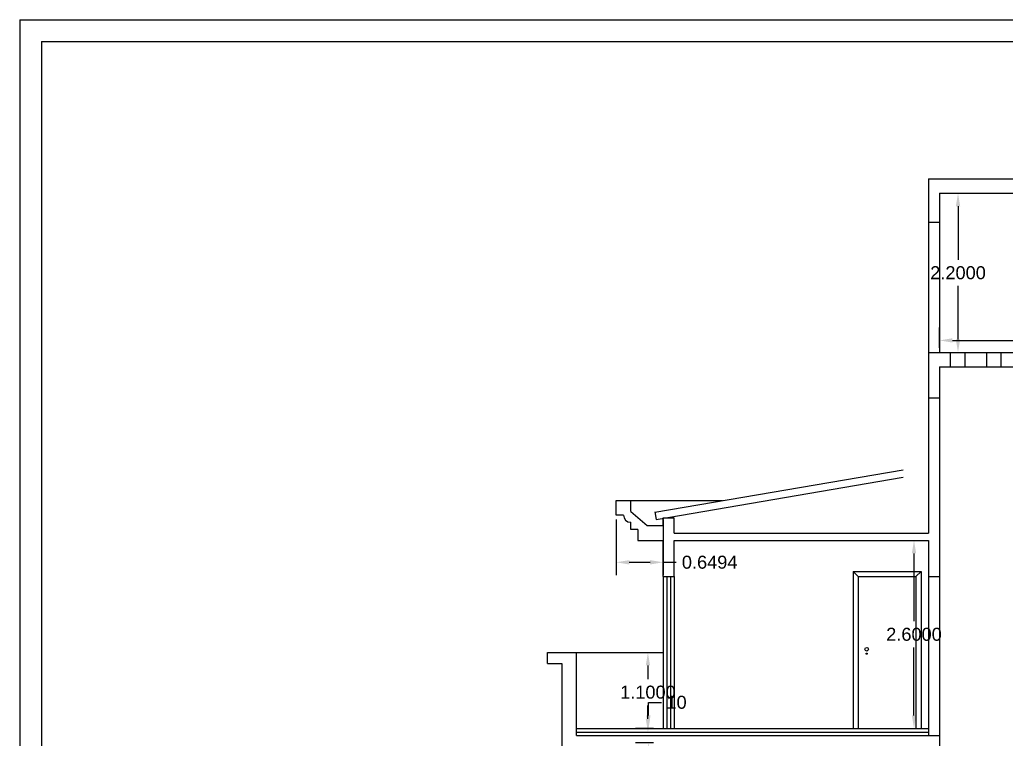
# Model space of a CAD drawing. Header units: millimetres. Extents: x 2200 to 2403, y 2380 to 2511.
# Drawn here: x 2285.21 to 2298.86, y 2501.12 to 2511.07 of the extents above; entities that cross this region are included whole.
import ezdxf

# ---------------------------------------------------------------- set-up
doc = ezdxf.new("R2010")
doc.units = ezdxf.units.MM
doc.styles.get("Standard").update_dxf_attribs({"font": 'arial.ttf'})
doc.dimstyles.get("Standard").update_dxf_attribs({"dimtxt": 0.18, "dimasz": 0.18, "dimexe": 0.18, "dimexo": 0.0625, "dimgap": 0.09, "dimtad": 0, "dimtih": 1, "dimtoh": 1, "dimdec": 4, "dimzin": 0, "dimdsep": 46, "dimtxsty": 'Standard', "dimcen": 0.09, "dimadec": 0, "dimazin": 0, "dimtfac": 1, "dimtdec": 4, "dimtofl": 0, "dimtmove": 0, "dimatfit": 3, "dimfxl": 1, "dimtolj": 1, "dimtzin": 0, "dimarcsym": 0})

# ---------------------------------------------------------------- blocks, each defined once
blk = doc.blocks.new('*D794')
at = {"color": 0, "lineweight": -2, "transparency": 16777216}
for p, q in [((2297.933, 2506.53), (2297.933, 2506.813)), ((2301.333, 2506.53), (2301.333, 2506.813)), ((2298.113, 2506.633), (2299.17, 2506.633)), ((2301.153, 2506.633), (2300.097, 2506.633))]:
    blk.add_line(p, q, dxfattribs=at)
at = {"color": 0, "transparency": 16777216}
for points in [[(2298.113, 2506.663), (2298.113, 2506.603), (2297.933, 2506.633)], [(2301.153, 2506.663), (2301.153, 2506.603), (2301.333, 2506.633)]]:
    blk.add_solid(points, dxfattribs=at)
at = {"layer": 'DEFPOINTS', "color": 0, "transparency": 16777216}
for p in [(2301.333, 2506.633), (2297.933, 2506.468), (2301.333, 2506.468)]:
    blk.add_point(p, dxfattribs=at)
at = {"color": 0, "transparency": 16777216, "insert": (2299.633, 2506.633), "char_height": 0.18, "attachment_point": 5}
blk.add_mtext('\\A1;3.4000', dxfattribs=at)
blk = doc.blocks.new('*D795')
at = {"color": 0, "lineweight": -2, "transparency": 16777216}
for p, q in [((2297.996, 2508.668), (2298.371, 2508.668)), ((2298.191, 2508.488), (2298.191, 2507.749)), ((2298.191, 2506.648), (2298.191, 2507.386)), ((2297.996, 2506.468), (2298.371, 2506.468))]:
    blk.add_line(p, q, dxfattribs=at)
at = {"color": 0, "transparency": 16777216}
for points in [[(2298.161, 2508.488), (2298.221, 2508.488), (2298.191, 2508.668)], [(2298.161, 2506.648), (2298.221, 2506.648), (2298.191, 2506.468)]]:
    blk.add_solid(points, dxfattribs=at)
at = {"layer": 'DEFPOINTS', "color": 0, "transparency": 16777216}
for p in [(2297.933, 2508.668), (2298.191, 2508.668), (2297.933, 2506.468)]:
    blk.add_point(p, dxfattribs=at)
at = {"color": 0, "transparency": 16777216, "insert": (2298.191, 2507.568), "char_height": 0.18, "attachment_point": 5}
blk.add_mtext('\\A1;2.2000', dxfattribs=at)
blk = doc.blocks.new('*D810')
at = {"color": 0, "lineweight": -2, "transparency": 16777216}
for p, q in [((2293.908, 2501.448), (2293.908, 2501.628)), ((2293.908, 2501.628), (2294.088, 2501.628)), ((2293.978, 2501.268), (2293.728, 2501.268)), ((2293.978, 2501.068), (2293.728, 2501.068)), ((2293.908, 2500.888), (2293.908, 2500.708))]:
    blk.add_line(p, q, dxfattribs=at)
at = {"color": 0, "transparency": 16777216}
for points in [[(2293.878, 2501.448), (2293.938, 2501.448), (2293.908, 2501.268)], [(2293.878, 2500.888), (2293.938, 2500.888), (2293.908, 2501.068)]]:
    blk.add_solid(points, dxfattribs=at)
at = {"layer": 'DEFPOINTS', "color": 0, "transparency": 16777216}
for p in [(2293.908, 2501.268), (2294.041, 2501.268), (2294.041, 2501.068)]:
    blk.add_point(p, dxfattribs=at)
at = {"color": 0, "transparency": 16777216, "insert": (2294.298, 2501.628), "char_height": 0.18, "attachment_point": 5}
blk.add_mtext('\\A1;10', dxfattribs=at)
blk = doc.blocks.new('*D811')
at = {"color": 0, "lineweight": -2, "transparency": 16777216}
for p, q in [((2293.707, 2502.318), (2294.082, 2502.318)), ((2293.902, 2502.138), (2293.902, 2501.949)), ((2293.902, 2501.398), (2293.902, 2501.586)), ((2293.707, 2501.218), (2294.082, 2501.218))]:
    blk.add_line(p, q, dxfattribs=at)
at = {"color": 0, "transparency": 16777216}
for points in [[(2293.872, 2502.138), (2293.932, 2502.138), (2293.902, 2502.318)], [(2293.872, 2501.398), (2293.932, 2501.398), (2293.902, 2501.218)]]:
    blk.add_solid(points, dxfattribs=at)
at = {"layer": 'DEFPOINTS', "color": 0, "transparency": 16777216}
for p in [(2293.645, 2502.318), (2293.902, 2502.318), (2293.645, 2501.218)]:
    blk.add_point(p, dxfattribs=at)
at = {"color": 0, "transparency": 16777216, "insert": (2293.902, 2501.768), "char_height": 0.18, "attachment_point": 5}
blk.add_mtext('\\A1;1.1000', dxfattribs=at)
blk = doc.blocks.new('*D812')
at = {"color": 0, "lineweight": -2, "transparency": 16777216}
for p, q in [((2297.56, 2503.868), (2297.762, 2503.868)), ((2297.582, 2503.688), (2297.582, 2502.749)), ((2297.582, 2501.448), (2297.582, 2502.386)), ((2297.56, 2501.268), (2297.762, 2501.268))]:
    blk.add_line(p, q, dxfattribs=at)
at = {"color": 0, "transparency": 16777216}
for points in [[(2297.552, 2503.688), (2297.612, 2503.688), (2297.582, 2503.868)], [(2297.552, 2501.448), (2297.612, 2501.448), (2297.582, 2501.268)]]:
    blk.add_solid(points, dxfattribs=at)
at = {"layer": 'DEFPOINTS', "color": 0, "transparency": 16777216}
for p in [(2297.498, 2503.868), (2297.582, 2503.868), (2297.498, 2501.268)]:
    blk.add_point(p, dxfattribs=at)
at = {"color": 0, "transparency": 16777216, "insert": (2297.582, 2502.568), "char_height": 0.18, "attachment_point": 5}
blk.add_mtext('\\A1;2.6000', dxfattribs=at)
blk = doc.blocks.new('P8')
at = {"color": 4}
for p, q in [((-0.87, 2.17), (-0.8, 2.1)), ((-0.87, 2.17), (0.07, 2.17)), ((-0.87, 2.17), (-0.87, 0)), ((-0.8, 2.1), (0, 2.1)), ((-0.8, 2.1), (-0.8, 0)), ((0.07, 2.17), (0, 2.1)), ((0, 2.1), (0, 0)), ((0.07, 2.17), (0.07, 0))]:
    blk.add_line(p, q, dxfattribs=at)
for centre, radius in [((-0.682, 1.095), 0.025), ((-0.682, 1.034), 0.00793)]:
    blk.add_circle(centre, radius, dxfattribs=at)
blk = doc.blocks.new('*D863')
at = {"color": 0, "lineweight": -2, "transparency": 16777216}
for p, q in [((2293.463, 2504.155), (2293.463, 2503.385)), ((2294.113, 2504.155), (2294.113, 2503.385)), ((2293.643, 2503.565), (2293.933, 2503.565)), ((2294.113, 2503.565), (2294.293, 2503.565))]:
    blk.add_line(p, q, dxfattribs=at)
at = {"color": 0, "transparency": 16777216}
for points in [[(2293.643, 2503.595), (2293.643, 2503.535), (2293.463, 2503.565)], [(2293.933, 2503.595), (2293.933, 2503.535), (2294.113, 2503.565)]]:
    blk.add_solid(points, dxfattribs=at)
at = {"layer": 'DEFPOINTS', "color": 0, "transparency": 16777216}
for p in [(2293.463, 2504.218), (2294.113, 2504.218), (2294.113, 2503.565)]:
    blk.add_point(p, dxfattribs=at)
at = {"color": 0, "transparency": 16777216, "insert": (2294.756, 2503.565), "char_height": 0.18, "attachment_point": 5}
blk.add_mtext('\\A1;0.6494', dxfattribs=at)

msp = doc.modelspace()

# ---------------------------------------------------------------- linework, layer by layer
at = {"color": 1}
for p, q in [((2285.2134, 2511.06758), (2285.2134, 2459.71758)), ((2285.2134, 2511.06758), (2324.36744, 2511.06758)), ((2298.0834, 2506.46758), (2298.2834, 2506.46758)), ((2298.5834, 2506.46758), (2298.7834, 2506.46758)), ((2298.0834, 2506.26758), (2298.2834, 2506.26758)), ((2298.5834, 2506.26758), (2298.7834, 2506.26758)), ((2293.99796, 2504.25702), (2297.4334, 2504.84547)), ((2294.01485, 2504.15846), (2297.4334, 2504.74402)), ((2293.99736, 2504.26051), (2294.01485, 2504.15846)), ((2294.1634, 2503.36758), (2294.1634, 2501.26758)), ((2294.2134, 2503.36758), (2294.2134, 2501.26758))]:
    msp.add_line(p, q, dxfattribs=at)
for p, q in [((2285.5134, 2510.76758), (2285.5134, 2460.31758)), ((2285.5134, 2510.76758), (2324.06744, 2510.76758)), ((2297.7834, 2508.86758), (2301.5532, 2508.86758)), ((2297.7834, 2508.86758), (2297.7834, 2503.96758)), ((2297.9334, 2508.66758), (2301.6334, 2508.66758)), ((2297.9334, 2508.66758), (2297.9334, 2506.46758)), ((2297.7834, 2508.26758), (2297.9334, 2508.26758)), ((2297.7834, 2506.46758), (2298.0834, 2506.46758)), ((2298.0834, 2506.46758), (2298.0834, 2506.26758)), ((2298.2834, 2506.46758), (2298.5834, 2506.46758)), ((2298.2834, 2506.46758), (2298.2834, 2506.26758)), ((2298.5834, 2506.46758), (2298.5834, 2506.26758)), ((2298.7834, 2506.46758), (2299.1834, 2506.46758)), ((2298.7834, 2506.46758), (2298.7834, 2506.26758)), ((2297.9334, 2506.26758), (2297.9334, 2498.26758)), ((2297.9334, 2506.26758), (2298.0834, 2506.26758)), ((2298.2834, 2506.26758), (2298.5834, 2506.26758)), ((2298.7834, 2506.26758), (2299.1834, 2506.26758)), ((2297.7834, 2505.83758), (2297.9334, 2505.83758)), ((2293.4634, 2504.41758), (2293.6634, 2504.41758)), ((2293.4634, 2504.21758), (2293.4634, 2504.41758)), ((2293.6634, 2504.26758), (2293.6634, 2504.41758)), ((2293.6634, 2504.26758), (2293.89362, 2504.07523)), ((2293.5634, 2504.21758), (2293.4634, 2504.21758)), ((2294.11281, 2504.17883), (2294.26281, 2504.17883)), ((2294.11281, 2504.07523), (2294.11281, 2504.17883)), ((2294.26281, 2503.96758), (2294.26281, 2504.17883)), ((2293.6634, 2504.01758), (2293.6634, 2504.11758)), ((2293.7634, 2504.01758), (2293.6634, 2504.01758)), ((2293.7634, 2504.01758), (2293.7634, 2503.86758)), ((2293.89362, 2504.07523), (2294.11281, 2504.07523)), ((2293.7634, 2503.86758), (2294.1134, 2503.86758)), ((2294.1134, 2503.36758), (2294.1134, 2503.86758)), ((2294.26281, 2503.96758), (2297.7834, 2503.96758)), ((2294.2634, 2503.86758), (2297.7834, 2503.86758)), ((2294.2634, 2503.36758), (2294.2634, 2503.86758)), ((2297.7834, 2503.86758), (2297.7834, 2501.16758)), ((2297.7834, 2503.36758), (2297.9334, 2503.36758)), ((2292.5134, 2502.16758), (2292.5134, 2502.31758)), ((2292.5134, 2502.31758), (2292.9134, 2502.31758)), ((2292.9134, 2501.16758), (2292.9134, 2502.31758)), ((2292.5134, 2502.16758), (2292.7134, 2502.16758)), ((2292.7134, 2502.16758), (2292.7134, 2500.81758)), ((2292.9134, 2501.16758), (2297.7834, 2501.16758)), ((2297.7834, 2501.16758), (2297.9334, 2501.16758))]:
    msp.add_line(p, q)
at = {"color": 4}
for p, q in [((2293.6634, 2504.41758), (2294.93529, 2504.41758)), ((2294.1134, 2503.36758), (2294.1134, 2501.26758)), ((2294.2634, 2503.36758), (2294.2634, 2501.26758)), ((2292.9134, 2502.31758), (2294.1134, 2502.31758)), ((2292.9134, 2501.26758), (2297.7834, 2501.26758)), ((2292.9134, 2501.21758), (2297.7834, 2501.21758))]:
    msp.add_line(p, q, dxfattribs=at)
at = {"color": 7}
msp.add_line((2294.1134, 2503.36758), (2294.2634, 2503.36758), dxfattribs=at)
msp.add_arc((2293.6634, 2504.21758), 0.1, 180, 270)

# ---------------------------------------------------------------- block references
msp.add_blockref('P8', (2297.60956, 2501.26758))

# ---------------------------------------------------------------- dimensions: what is measured, and where the dimension line sits
at = {"color": 1}
for p1, p2, distance, picture, middle in [((2297.9334, 2506.46758), (2297.9334, 2508.66758), -0.25716, '*D795', (2298.19056, 2507.56758)), ((2297.9334, 2506.46758), (2301.3334, 2506.46758), 0.1656, '*D794', (2299.6334, 2506.63318)), ((2293.64457, 2501.21758), (2293.64457, 2502.31758), -0.25702, '*D811', (2293.90159, 2501.76758))]:
    dim = msp.add_aligned_dim(p1=p1, p2=p2, distance=distance, dimstyle='Standard', dxfattribs=at)
    dim.commit()
    dim.dimension.update_dxf_attribs({"geometry": picture, "text_midpoint": middle})
for p1, p2, distance, picture, middle in [((2293.4634, 2504.21758), (2294.11281, 2504.21758), -0.65216, '*D863', (2294.75607, 2503.56542)), ((2297.49775, 2501.26758), (2297.49775, 2503.86758), -0.0844, '*D812', (2297.58215, 2502.56758))]:
    dim = msp.add_aligned_dim(p1=p1, p2=p2, distance=distance, dimstyle='Standard')
    dim.commit()
    dim.dimension.update_dxf_attribs({"geometry": picture, "text_midpoint": middle})
dim = msp.add_aligned_dim(p1=(2294.04085, 2501.06758), p2=(2294.04085, 2501.26758), distance=0.1327, text='10', dimstyle='Standard', dxfattribs=at)
dim.commit()
dim.dimension.update_dxf_attribs({"geometry": '*D810', "text_midpoint": (2294.29829, 2501.62758)})

doc.saveas('drawing.dxf')
